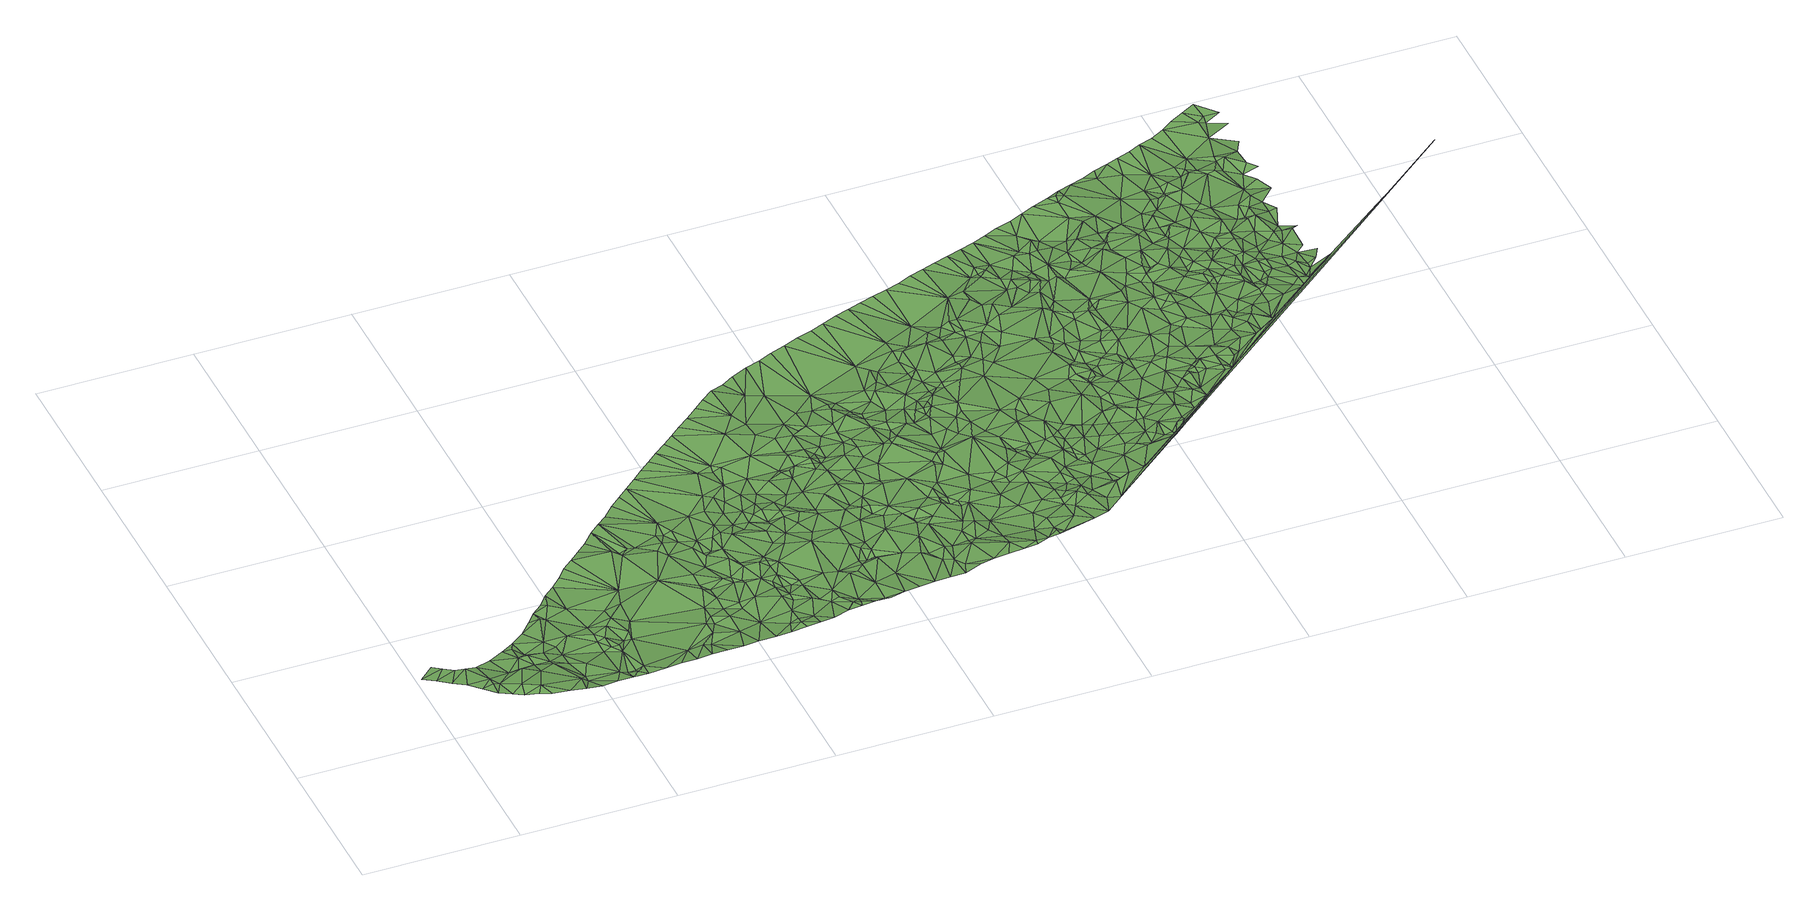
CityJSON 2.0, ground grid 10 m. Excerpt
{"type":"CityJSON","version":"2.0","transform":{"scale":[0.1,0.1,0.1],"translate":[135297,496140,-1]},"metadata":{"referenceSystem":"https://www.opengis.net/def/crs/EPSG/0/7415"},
"CityObjects":{
"plantcover1":{"type":"PlantCover","attributes":{"3df_class":"Forest","bgt_fysiekvoorkomen":"groenvoorziening","bgt_status":"bestaand","identificatienamespace":"NL.IMGeo","begroeidterreindeeloptalud":"false","plus_fysiekvoorkomen":"gras- en kruidachtigen","relatievehoogteligging":0,"aantal_punten":0},"geometry":[{"type":"MultiSurface","lod":"1","boundaries":[[[0,1,2]],[[2,1,3]],[[4,5,0]],[[1,0,5]],[[6,7,4]],[[5,4,7]],[[6,8,9]],[[7,6,9]],[[10,8,11]],[[9,8,10]],[[11,12,10]],[[9,13,7]],[[9,10,12]],[[12,11,14]],[[12,14,15]],[[14,16,15]],[[17,9,12]],[[17,13,9]],[[18,12,15]],[[19,13,17]],[[20,15,16]],[[17,12,18]],[[16,21,20]],[[20,21,22]],[[23,17,18]],[[24,15,20]],[[24,18,15]],[[19,17,25]],[[25,17,23]],[[26,20,22]],[[27,19,25]],[[28,23,18]],[[28,18,24]],[[28,25,23]],[[29,27,25]],[[30,24,20]],[[30,20,26]],[[31,27,29]],[[28,32,25]],[[29,25,33]],[[32,33,25]],[[34,28,24]],[[31,29,33]],[[28,35,32]],[[30,34,24]],[[34,35,28]],[[36,30,26]],[[32,37,33]],[[35,37,32]],[[31,33,38]],[[34,39,35]],[[38,33,37]],[[40,30,36]],[[41,34,30]],[[31,38,42]],[[43,37,35]],[[44,40,36]],[[34,41,39]],[[40,41,30]],[[35,39,43]],[[37,45,38]],[[43,45,37]],[[41,46,39]],[[47,40,44]],[[39,46,43]],[[38,48,42]],[[40,49,41]],[[48,50,42]],[[38,45,51]],[[43,51,45]],[[41,49,46]],[[40,47,49]],[[52,48,38]],[[53,50,48]],[[46,54,43]],[[51,52,38]],[[52,53,48]],[[43,55,51]],[[47,56,49]],[[46,49,54]],[[43,54,55]],[[57,53,52]],[[58,49,56]],[[53,57,59]],[[60,52,51]],[[56,61,58]],[[55,62,51]],[[49,58,63]],[[64,57,52]],[[56,65,61]],[[54,49,63]],[[66,58,61]],[[62,60,51]],[[57,67,59]],[[60,64,52]],[[54,68,55]],[[63,58,66]],[[69,66,61]],[[63,68,54]],[[65,69,61]],[[64,67,57]],[[62,55,70]],[[70,55,68]],[[69,63,66]],[[70,68,71]],[[71,68,63]],[[69,65,72]],[[62,73,60]],[[73,62,70]],[[64,74,67]],[[70,71,75]],[[71,63,75]],[[69,76,63]],[[75,73,70]],[[77,64,60]],[[78,60,73]],[[76,75,63]],[[78,77,60]],[[79,73,75]],[[75,76,79]],[[78,73,79]],[[80,69,72]],[[80,76,69]],[[64,81,74]],[[79,76,82]],[[78,79,82]],[[77,81,64]],[[80,72,83]],[[84,74,81]],[[85,77,78]],[[82,85,78]],[[84,81,86]],[[87,80,83]],[[77,85,81]],[[81,88,86]],[[82,76,89]],[[87,90,80]],[[89,76,80]],[[90,87,91]],[[92,85,82]],[[93,90,91]],[[90,94,80]],[[92,81,85]],[[81,95,88]],[[95,96,88]],[[93,91,97]],[[93,94,90]],[[89,80,94]],[[98,82,89]],[[95,99,96]],[[98,92,82]],[[100,93,97]],[[81,101,95]],[[92,101,81]],[[102,99,95]],[[94,93,103]],[[103,93,100]],[[89,94,104]],[[105,102,95]],[[101,105,95]],[[104,106,89]],[[103,104,94]],[[106,98,89]],[[102,105,107]],[[101,107,105]],[[102,107,108]],[[100,109,103]],[[104,110,106]],[[101,111,107]],[[104,103,110]],[[101,92,112]],[[113,92,98]],[[106,114,98]],[[107,111,108]],[[110,114,106]],[[101,112,111]],[[92,113,115]],[[98,114,116]],[[92,115,117]],[[116,113,98]],[[103,109,118]],[[110,103,118]],[[92,119,112]],[[119,92,117]],[[108,111,120]],[[110,121,114]],[[118,109,122]],[[115,113,123]],[[113,116,123]],[[124,111,112]],[[116,114,125]],[[110,118,121]],[[126,108,127]],[[114,121,125]],[[111,124,120]],[[112,119,124]],[[115,128,117]],[[123,128,115]],[[108,120,127]],[[123,116,129]],[[130,119,117]],[[116,125,129]],[[118,122,131]],[[132,126,127]],[[133,121,118]],[[125,121,133]],[[124,119,134]],[[117,128,130]],[[135,131,122]],[[124,136,120]],[[123,129,128]],[[137,119,130]],[[124,134,136]],[[134,119,137]],[[132,127,138]],[[125,133,139]],[[120,136,127]],[[125,139,129]],[[130,128,140]],[[118,131,141]],[[135,142,131]],[[128,129,140]],[[143,133,118]],[[134,144,136]],[[145,142,135]],[[136,144,127]],[[130,146,137]],[[140,129,147]],[[130,140,148]],[[129,139,147]],[[143,118,141]],[[131,142,149]],[[150,138,127]],[[134,137,151]],[[130,148,146]],[[134,151,144]],[[152,137,146]],[[141,131,149]],[[151,137,152]],[[133,153,139]],[[140,147,154]],[[146,155,152]],[[145,156,142]],[[153,147,139]],[[149,142,157]],[[152,155,151]],[[144,158,127]],[[148,140,154]],[[143,159,133]],[[159,153,133]],[[157,141,149]],[[160,155,146]],[[146,148,160]],[[127,158,150]],[[154,147,153]],[[142,156,157]],[[144,151,158]],[[143,141,161]],[[151,155,162]],[[163,148,154]],[[148,163,160]],[[155,160,162]],[[143,164,159]],[[159,165,153]],[[161,164,143]],[[166,141,157]],[[161,141,166]],[[167,154,153]],[[163,154,167]],[[157,156,168]],[[159,169,165]],[[170,151,162]],[[164,169,159]],[[165,171,153]],[[151,170,158]],[[162,160,172]],[[173,160,163]],[[161,166,164]],[[169,171,165]],[[174,167,153]],[[171,174,153]],[[169,164,175]],[[172,160,176]],[[177,178,150]],[[163,167,173]],[[170,162,172]],[[169,175,171]],[[150,158,177]],[[160,173,176]],[[179,164,166]],[[180,157,168]],[[164,179,175]],[[166,157,180]],[[167,174,181]],[[182,158,170]],[[175,183,171]],[[167,181,173]],[[171,184,174]],[[166,185,179]],[[186,170,172]],[[175,179,183]],[[172,176,186]],[[184,171,183]],[[181,174,184]],[[166,180,185]],[[168,187,180]],[[184,173,181]],[[182,177,158]],[[188,189,178]],[[170,190,182]],[[173,191,176]],[[192,179,185]],[[186,176,193]],[[170,186,190]],[[185,180,192]],[[183,179,194]],[[180,187,195]],[[184,196,173]],[[184,183,194]],[[188,178,177]],[[193,176,197]],[[180,195,198]],[[180,198,192]],[[188,199,189]],[[200,182,190]],[[197,176,191]],[[195,187,201]],[[177,182,200]],[[194,179,192]],[[191,173,196]],[[202,186,193]],[[203,190,186]],[[204,198,195]],[[192,198,204]],[[205,195,201]],[[186,202,203]],[[197,202,193]],[[206,200,190]],[[205,204,195]],[[207,199,188]],[[190,203,206]],[[184,194,208]],[[196,184,208]],[[209,205,201]],[[177,200,210]],[[211,197,191]],[[192,212,194]],[[211,191,196]],[[213,202,197]],[[209,204,205]],[[202,214,203]],[[204,215,192]],[[210,200,206]],[[188,177,210]],[[202,216,214]],[[216,202,213]],[[213,197,211]],[[206,203,217]],[[192,215,212]],[[209,218,204]],[[219,207,188]],[[220,203,214]],[[211,196,208]],[[212,208,194]],[[221,207,219]],[[222,214,216]],[[206,217,210]],[[203,220,217]],[[214,222,220]],[[223,216,213]],[[211,223,213]],[[188,210,224]],[[225,215,204]],[[204,218,225]],[[209,226,218]],[[222,216,227]],[[224,219,188]],[[215,228,212]],[[219,229,221]],[[230,211,208]],[[223,227,216]],[[231,223,211]],[[220,222,232]],[[217,220,233]],[[234,224,210]],[[210,217,235]],[[230,231,211]],[[215,225,228]],[[222,227,232]],[[228,236,212]],[[234,219,224]],[[212,237,208]],[[218,226,238]],[[233,220,232]],[[235,234,210]],[[225,218,238]],[[217,233,235]],[[212,236,239]],[[228,225,236]],[[240,227,223]],[[231,240,223]],[[212,239,237]],[[241,232,227]],[[242,230,208]],[[227,240,241]],[[243,231,230]],[[233,232,244]],[[236,225,245]],[[246,229,219]],[[225,238,247]],[[237,242,208]],[[248,219,234]],[[235,233,249]],[[232,241,244]],[[239,236,250]],[[231,243,240]],[[229,246,251]],[[244,249,233]],[[247,245,225]],[[234,235,248]],[[250,236,245]],[[241,240,252]],[[253,237,239]],[[239,250,253]],[[242,243,230]],[[238,254,247]],[[243,252,240]],[[255,250,245]],[[241,256,244]],[[257,253,250]],[[219,248,246]],[[257,250,255]],[[249,258,235]],[[259,237,253]],[[259,242,237]],[[260,251,246]],[[241,252,256]],[[257,259,253]],[[258,248,235]],[[261,249,244]],[[254,262,247]],[[247,263,245]],[[255,245,263]],[[242,264,243]],[[264,252,243]],[[255,263,257]],[[249,265,258]],[[256,261,244]],[[249,261,265]],[[259,266,242]],[[256,252,267]],[[268,259,257]],[[266,264,242]],[[267,252,264]],[[262,269,247]],[[270,260,246]],[[260,270,271]],[[258,265,272]],[[265,261,272]],[[269,263,247]],[[248,273,246]],[[268,257,263]],[[274,248,258]],[[266,259,268]],[[272,275,258]],[[261,275,272]],[[256,276,261]],[[267,277,256]],[[264,278,267]],[[270,279,271]],[[280,264,266]],[[275,274,258]],[[274,281,248]],[[273,282,246]],[[283,273,248]],[[282,270,246]],[[264,280,278]],[[284,285,262]],[[276,275,261]],[[283,248,281]],[[285,269,262]],[[267,278,277]],[[277,286,256]],[[276,256,286]],[[287,268,263]],[[266,288,280]],[[263,269,287]],[[289,266,268]],[[279,270,290]],[[291,274,275]],[[266,289,288]],[[292,278,280]],[[276,293,275]],[[278,292,277]],[[285,294,269]],[[293,291,275]],[[280,288,295]],[[294,287,269]],[[274,296,281]],[[285,284,297]],[[297,284,298]],[[280,295,292]],[[291,296,274]],[[299,282,273]],[[293,276,300]],[[277,301,286]],[[302,270,282]],[[268,303,289]],[[304,283,281]],[[276,286,300]],[[273,283,299]],[[300,291,293]],[[295,288,305]],[[306,294,285]],[[302,290,270]],[[268,287,307]],[[289,305,288]],[[281,296,304]],[[287,294,306]],[[277,292,308]],[[305,292,295]],[[301,277,308]],[[297,306,285]],[[291,300,309]],[[310,297,298]],[[311,296,291]],[[268,307,303]],[[291,309,311]],[[303,305,289]],[[312,310,298]],[[286,301,313]],[[290,302,314]],[[304,299,283]],[[315,309,300]],[[297,316,306]],[[315,311,309]],[[311,317,296]],[[286,318,300]],[[319,287,306]],[[304,296,317]],[[301,308,313]],[[292,305,320]],[[307,287,319]],[[299,321,282]],[[321,302,282]],[[297,310,322]],[[308,292,320]],[[317,311,315]],[[300,318,315]],[[303,307,323]],[[286,313,318]],[[316,319,306]],[[299,304,324]],[[297,322,316]],[[325,305,303]],[[312,326,310]],[[327,314,302]],[[323,325,303]],[[328,324,304]],[[317,329,304]],[[313,308,330]],[[307,331,323]],[[324,328,299]],[[307,319,331]],[[322,310,326]],[[308,320,330]],[[328,304,329]],[[332,317,315]],[[333,319,316]],[[323,331,325]],[[322,334,316]],[[299,328,335]],[[299,335,321]],[[318,332,315]],[[320,305,336]],[[325,337,305]],[[334,333,316]],[[338,318,313]],[[302,339,327]],[[329,317,332]],[[330,340,313]],[[339,302,321]],[[331,319,341]],[[322,342,334]],[[338,313,340]],[[320,336,330]],[[305,337,336]],[[333,341,319]],[[328,329,343]],[[342,333,334]],[[331,344,325]],[[338,345,318]],[[328,346,335]],[[318,345,332]],[[322,326,347]],[[348,329,332]],[[340,330,336]],[[343,329,348]],[[344,337,325]],[[322,347,342]],[[346,328,343]],[[321,335,349]],[[341,344,331]],[[342,350,333]],[[351,347,326]],[[321,352,339]],[[353,332,345]],[[348,332,353]],[[341,333,350]],[[354,338,340]],[[335,346,349]],[[345,338,354]],[[344,355,337]],[[356,350,342]],[[336,337,357]],[[352,321,349]],[[342,347,358]],[[357,337,355]],[[342,358,356]],[[354,353,345]],[[343,348,359]],[[346,343,360]],[[344,361,355]],[[351,362,347]],[[341,363,344]],[[364,348,353]],[[357,355,365]],[[365,355,361]],[[361,344,363]],[[336,357,366]],[[341,350,367]],[[368,340,336]],[[360,343,359]],[[346,360,369]],[[346,369,349]],[[354,340,370]],[[356,371,350]],[[363,341,367]],[[372,365,361]],[[366,357,365]],[[348,364,359]],[[363,372,361]],[[356,358,371]],[[354,364,353]],[[347,373,358]],[[362,373,347]],[[350,371,367]],[[336,366,374]],[[370,340,368]],[[369,360,375]],[[376,352,349]],[[372,363,367]],[[349,369,375]],[[360,359,377]],[[365,372,378]],[[360,377,375]],[[366,365,378]],[[379,354,370]],[[373,362,380]],[[364,354,379]],[[381,377,359]],[[368,336,374]],[[359,382,381]],[[364,382,359]],[[367,378,372]],[[358,383,371]],[[373,383,358]],[[384,377,381]],[[379,370,385]],[[371,386,367]],[[381,382,384]],[[387,376,349]],[[364,379,388]],[[389,374,366]],[[380,390,373]],[[364,391,382]],[[375,392,349]],[[379,385,388]],[[378,393,366]],[[394,375,377]],[[370,395,385]],[[391,364,388]],[[395,370,368]],[[389,366,393]],[[374,389,368]],[[373,390,383]],[[378,367,396]],[[384,394,377]],[[371,397,386]],[[396,367,386]],[[398,384,382]],[[383,399,371]],[[395,368,389]],[[382,391,398]],[[400,388,385]],[[399,397,371]],[[375,394,392]],[[400,391,388]],[[401,385,395]],[[349,402,387]],[[390,403,383]],[[404,395,389]],[[384,398,394]],[[404,389,393]],[[393,378,405]],[[406,407,390]],[[405,378,396]],[[396,386,397]],[[390,407,403]],[[402,349,392]],[[408,400,385]],[[408,385,401]],[[401,395,404]],[[403,409,383]],[[409,399,383]],[[410,391,400]],[[410,398,391]],[[406,411,407]],[[407,411,403]],[[398,412,394]],[[394,412,392]],[[400,408,413]],[[414,393,405]],[[402,415,387]],[[413,410,400]],[[416,405,396]],[[399,417,397]],[[418,404,393]],[[397,419,396]],[[392,412,420]],[[418,401,404]],[[421,408,401]],[[403,422,409]],[[403,411,422]],[[398,423,412]],[[413,408,424]],[[413,425,410]],[[410,423,398]],[[409,426,399]],[[406,427,411]],[[418,393,414]],[[414,405,428]],[[416,428,405]],[[429,392,420]],[[402,392,429]],[[396,419,416]],[[430,415,402]],[[425,413,431]],[[421,401,432]],[[412,433,420]],[[421,424,408]],[[417,419,397]],[[431,413,424]],[[399,426,417]],[[412,423,433]],[[401,418,432]],[[410,425,434]],[[409,422,426]],[[435,414,428]],[[411,427,422]],[[431,436,425]],[[434,423,410]],[[437,428,416]],[[420,438,429]],[[420,433,438]],[[436,434,425]],[[438,402,429]],[[418,414,435]],[[424,439,431]],[[430,402,440]],[[431,439,436]],[[419,437,416]],[[421,441,424]],[[437,435,428]],[[426,442,417]],[[417,443,419]],[[421,432,441]],[[444,434,436]],[[442,443,417]],[[445,426,422]],[[439,444,436]],[[446,433,423]],[[424,441,439]],[[427,445,422]],[[432,418,447]],[[423,434,448]],[[438,433,449]],[[450,418,435]],[[419,451,437]],[[444,452,434]],[[438,453,402]],[[443,451,419]],[[441,432,447]],[[439,452,444]],[[426,454,442]],[[443,442,455]],[[454,426,445]],[[449,433,446]],[[456,435,437]],[[447,418,457]],[[452,448,434]],[[402,458,440]],[[446,423,459]],[[448,459,423]],[[445,427,460]],[[450,461,418]],[[454,455,442]],[[462,439,441]],[[418,461,457]],[[463,450,435]],[[462,452,439]],[[449,464,438]],[[465,441,447]],[[456,463,435]],[[466,451,443]],[[467,437,451]],[[455,466,443]],[[445,468,454]],[[445,460,468]],[[453,458,402]],[[462,441,465]],[[438,464,453]],[[452,469,448]],[[450,470,461]],[[470,450,463]],[[454,471,455]],[[449,446,472]],[[459,448,469]],[[472,446,459]],[[456,437,473]],[[474,440,458]],[[471,466,455]],[[466,467,451]],[[449,472,464]],[[475,452,462]],[[437,467,473]],[[468,471,454]],[[452,475,469]],[[470,463,476]],[[463,456,476]],[[457,477,447]],[[478,459,469]],[[477,465,447]],[[461,470,479]],[[460,480,468]],[[481,457,461]],[[476,456,482]],[[471,468,483]],[[464,472,484]],[[459,485,472]],[[471,486,466]],[[466,486,467]],[[470,476,479]],[[464,484,453]],[[465,477,462]],[[469,475,478]],[[473,482,456]],[[468,480,483]],[[459,478,485]],[[487,474,458]],[[479,476,482]],[[462,488,475]],[[467,486,489]],[[480,460,490]],[[481,461,479]],[[467,489,473]],[[453,491,458]],[[471,492,486]],[[453,484,491]],[[471,483,492]],[[481,477,457]],[[478,475,488]],[[484,472,493]],[[486,492,489]],[[493,472,485]],[[494,482,473]],[[495,479,482]],[[480,496,483]],[[494,473,489]],[[485,478,497]],[[493,491,484]],[[490,496,480]],[[481,479,495]],[[477,498,462]],[[462,498,488]],[[483,499,492]],[[488,497,478]],[[495,482,494]],[[487,458,500]],[[489,492,501]],[[458,491,500]],[[496,499,483]],[[489,502,494]],[[503,477,481]],[[502,489,501]],[[485,497,504]],[[487,500,505]],[[493,485,506]],[[485,504,507]],[[495,508,481]],[[509,495,494]],[[485,507,506]],[[492,499,510]],[[511,494,502]],[[510,501,492]],[[493,512,491]],[[513,503,481]],[[490,514,496]],[[494,511,515]],[[488,498,497]],[[477,503,516]],[[508,513,481]],[[494,517,509]],[[518,511,502]],[[519,499,496]],[[509,508,495]],[[494,515,517]],[[501,518,502]],[[491,512,500]],[[515,511,518]],[[516,498,477]],[[519,510,499]],[[520,505,500]],[[496,514,519]],[[493,506,521]],[[513,516,503]],[[517,522,509]],[[522,508,509]],[[504,497,523]],[[493,524,512]],[[519,514,510]],[[523,507,504]],[[518,525,515]],[[493,521,524]],[[515,525,517]],[[501,526,518]],[[490,527,514]],[[507,523,506]],[[497,498,528]],[[510,529,501]],[[522,530,508]],[[531,513,508]],[[497,528,523]],[[532,522,517]],[[520,500,533]],[[531,516,513]],[[518,526,525]],[[512,534,500]],[[514,529,510]],[[517,525,532]],[[512,524,534]],[[526,501,529]],[[521,506,535]],[[532,530,522]],[[530,531,508]],[[524,521,536]],[[523,535,506]],[[516,537,498]],[[498,538,528]],[[524,536,534]],[[527,529,514]],[[539,525,526]],[[540,532,525]],[[521,535,536]],[[532,540,530]],[[537,538,498]],[[523,528,541]],[[542,516,531]],[[525,543,540]],[[539,543,525]],[[536,544,534]],[[523,541,535]],[[529,545,526]],[[533,500,546]],[[542,537,516]],[[500,534,546]],[[536,547,544]],[[526,548,539]],[[536,535,547]],[[528,538,549]],[[550,531,530]],[[545,548,526]],[[551,529,527]],[[540,550,530]],[[528,549,541]],[[544,547,552]],[[553,545,529]],[[534,544,546]],[[547,535,554]],[[541,554,535]],[[555,533,546]],[[539,556,543]],[[543,557,540]],[[551,553,529]],[[550,542,531]],[[548,556,539]],[[544,552,546]],[[552,547,558]],[[541,549,554]],[[554,558,547]],[[559,538,537]],[[543,556,557]],[[557,550,540]],[[560,537,542]],[[561,555,546]],[[545,562,548]],[[553,562,545]],[[538,563,549]],[[564,553,551]],[[554,549,565]],[[551,527,566]],[[550,560,542]],[[565,558,554]],[[548,567,556]],[[568,546,552]],[[564,562,553]],[[558,569,552]],[[556,570,557]],[[571,561,546]],[[548,562,567]],[[559,563,538]],[[560,572,537]],[[573,550,557]],[[568,552,569]],[[549,563,565]],[[567,570,556]],[[564,551,566]],[[558,565,574]],[[537,572,559]],[[527,490,575]],[[564,576,562]],[[557,577,573]],[[570,577,557]],[[550,578,560]],[[568,579,546]],[[578,550,573]],[[564,580,576]],[[569,558,581]],[[574,581,558]],[[562,582,567]],[[583,560,578]],[[584,562,576]],[[568,569,579]],[[560,583,572]],[[577,585,573]],[[580,564,566]],[[546,586,571]],[[585,578,573]],[[567,587,570]],[[562,584,582]],[[587,577,570]],[[546,579,586]],[[588,583,578]],[[576,580,584]],[[582,587,567]],[[583,589,572]],[[583,588,589]],[[590,588,578]],[[591,563,559]],[[572,592,559]],[[593,584,580]],[[566,593,580]],[[594,585,577]],[[565,595,574]],[[571,586,596]],[[574,597,581]],[[565,563,595]],[[585,598,578]],[[587,594,577]],[[590,589,588]],[[579,569,599]],[[600,590,578]],[[591,601,563]],[[592,572,602]],[[559,592,603]],[[572,589,602]],[[582,604,587]],[[603,591,559]],[[593,605,584]],[[593,566,605]],[[599,569,581]],[[600,578,598]],[[589,590,600]],[[579,606,586]],[[594,598,585]],[[584,607,582]],[[591,603,601]],[[586,608,596]],[[587,604,594]],[[597,574,595]],[[595,563,601]],[[592,602,609]],[[610,605,566]],[[592,609,603]],[[602,589,611]],[[597,599,581]],[[611,589,600]],[[584,605,612]],[[579,599,606]],[[582,607,604]],[[527,575,566]],[[613,601,603]],[[584,612,607]],[[614,608,586]],[[615,586,606]],[[609,602,616]],[[616,602,611]],[[605,610,612]],[[603,609,617]],[[614,586,615]],[[618,600,598]],[[604,619,594]],[[618,611,600]],[[598,594,620]],[[613,603,617]],[[621,615,606]],[[597,622,599]],[[601,613,623]],[[624,608,614]],[[623,595,601]],[[615,621,614]],[[599,625,606]],[[607,619,604]],[[609,616,626]],[[627,610,566]],[[625,621,606]],[[616,611,618]],[[597,628,622]],[[595,629,597]],[[612,610,630]],[[631,594,619]],[[617,609,632]],[[620,594,631]],[[630,607,612]],[[614,621,633]],[[628,597,629]],[[609,626,632]],[[624,614,633]],[[618,598,634]],[[634,598,620]],[[599,635,625]],[[622,635,599]],[[625,633,621]],[[595,623,636]],[[613,617,637]],[[638,619,607]],[[616,639,626]],[[639,616,618]],[[623,613,637]],[[636,629,595]],[[640,607,630]],[[607,640,638]],[[631,619,638]],[[636,623,641]],[[642,624,633]],[[635,643,625]],[[610,627,630]],[[643,633,625]],[[635,622,644]],[[628,644,622]],[[617,632,645]],[[637,617,645]],[[629,636,641]],[[646,623,637]],[[618,647,639]],[[634,647,618]],[[641,623,646]],[[648,631,638]],[[632,626,649]],[[649,626,639]],[[620,631,650]],[[628,629,651]],[[652,634,620]],[[653,643,635]],[[640,654,638]],[[635,644,653]],[[640,630,627]],[[649,639,647]],[[628,651,644]],[[634,652,647]],[[655,642,633]],[[648,638,654]],[[650,631,648]],[[655,633,643]],[[629,641,656]],[[632,657,645]],[[657,632,649]],[[646,637,658]],[[654,640,627]],[[652,620,650]],[[644,651,653]],[[637,645,658]],[[651,629,656]],[[575,627,566]],[[643,653,659]],[[641,646,660]],[[654,661,648]],[[653,651,659]],[[662,645,657]],[[652,663,647]],[[659,655,643]],[[661,650,648]],[[627,664,654]],[[658,645,662]],[[661,654,664]],[[656,641,665]],[[642,655,666]],[[659,651,656]],[[666,667,642]],[[660,646,658]],[[647,668,649]],[[657,649,669]],[[641,660,665]],[[670,652,650]],[[671,658,662]],[[662,657,669]],[[661,664,672]],[[650,661,673]],[[652,670,663]],[[668,647,663]],[[674,655,659]],[[673,661,672]],[[659,656,675]],[[658,671,676]],[[664,677,672]],[[660,658,676]],[[674,666,655]],[[675,656,665]],[[669,649,668]],[[650,673,678]],[[650,678,670]],[[675,674,659]],[[672,677,673]],[[664,627,679]],[[680,667,666]],[[676,671,681]],[[682,665,660]],[[677,664,683]],[[670,684,663]],[[665,682,675]],[[660,676,681]],[[685,673,677]],[[686,667,680]],[[662,687,671]],[[678,673,685]],[[687,662,669]],[[688,666,674]],[[668,663,684]],[[689,674,675]],[[683,685,677]],[[682,690,675]],[[664,679,683]],[[670,678,691]],[[688,680,666]],[[685,692,678]],[[689,688,674]],[[671,687,681]],[[685,683,692]],[[670,693,684]],[[682,660,694]],[[660,681,695]],[[686,680,696]],[[627,575,679]],[[697,689,675]],[[669,668,698]],[[691,678,692]],[[693,670,691]],[[675,690,699]],[[684,700,668]],[[701,688,689]],[[680,688,701]],[[682,694,690]],[[683,702,692]],[[687,669,698]],[[703,697,675]],[[697,701,689]],[[703,675,699]],[[684,693,700]],[[683,679,702]],[[704,691,692]],[[681,687,695]],[[694,660,695]],[[700,705,668]],[[696,680,706]],[[701,706,680]],[[702,704,692]],[[699,690,707]],[[690,708,707]],[[705,698,668]],[[690,694,708]],[[709,693,691]],[[702,679,575]],[[691,704,709]],[[707,703,699]],[[693,710,700]],[[704,702,711]],[[702,575,711]],[[701,697,712]],[[703,712,697]],[[695,687,713]],[[700,710,705]],[[698,714,687]],[[693,709,715]],[[694,695,713]],[[711,716,704]],[[575,716,711]],[[705,717,698]],[[703,707,718]],[[709,704,719]],[[713,687,714]],[[707,708,720]],[[708,694,720]],[[717,714,698]],[[712,703,721]],[[716,719,704]],[[722,710,693]],[[694,713,723]],[[719,715,709]],[[724,706,701]],[[575,725,716]],[[710,726,705]],[[722,693,715]],[[721,703,718]],[[726,717,705]],[[701,712,724]],[[718,707,720]],[[717,727,714]],[[716,725,719]],[[713,714,728]],[[713,728,723]],[[722,726,710]],[[726,729,717]],[[729,727,717]],[[694,723,730]],[[706,724,731]],[[720,694,730]],[[719,732,715]],[[727,733,714]],[[712,721,734]],[[575,735,725]],[[736,728,714]],[[725,732,719]],[[721,718,737]],[[714,733,736]],[[727,729,733]],[[738,718,720]],[[723,728,739]],[[722,715,740]],[[724,712,734]],[[715,732,740]],[[726,741,729]],[[722,741,726]],[[739,728,736]],[[738,737,718]],[[742,723,739]],[[743,738,720]],[[743,720,730]],[[730,723,742]],[[737,744,721]],[[734,721,744]],[[724,745,731]],[[746,733,729]],[[745,747,731]],[[736,733,748]],[[735,732,725]],[[729,741,746]],[[733,746,748]],[[722,740,749]],[[742,739,750]],[[749,741,722]],[[738,751,737]],[[743,730,752]],[[739,736,753]],[[740,732,735]],[[730,742,752]],[[575,754,735]],[[755,747,745]],[[751,744,737]],[[756,736,748]],[[739,757,750]],[[734,758,724]],[[750,752,742]],[[743,759,738]],[[760,747,755]],[[758,745,724]],[[744,758,734]],[[749,740,761]],[[745,762,755]],[[757,739,753]],[[740,735,763]],[[741,749,764]],[[744,751,765]],[[756,753,736]],[[752,750,757]],[[751,738,759]],[[761,740,763]],[[741,766,746]],[[743,752,759]],[[755,762,760]],[[758,762,745]],[[746,767,748]],[[744,765,758]],[[749,761,764]],[[575,490,768]],[[741,764,766]],[[735,769,763]],[[756,748,767]],[[765,751,770]],[[761,771,764]],[[763,772,761]],[[762,773,760]],[[757,774,752]],[[746,766,767]],[[751,759,770]],[[770,758,765]],[[763,769,772]],[[753,774,757]],[[761,772,771]],[[754,769,735]],[[759,752,775]],[[776,753,756]],[[775,752,774]],[[764,771,777]],[[764,777,766]],[[753,776,778]],[[769,754,772]],[[758,779,762]],[[756,767,780]],[[780,776,756]],[[774,753,781]],[[772,782,771]],[[759,783,770]],[[781,753,778]],[[766,784,767]],[[759,775,783]],[[762,779,773]],[[758,770,779]],[[771,782,777]],[[780,767,785]],[[754,786,772]],[[772,786,782]],[[778,776,787]],[[767,784,785]],[[775,774,788]],[[789,776,780]],[[781,778,787]],[[790,783,775]],[[770,783,791]],[[789,787,776]],[[780,785,789]],[[792,774,781]],[[777,793,766]],[[766,793,784]],[[790,775,788]],[[785,784,794]],[[788,774,792]],[[792,781,787]],[[779,770,791]],[[785,794,789]],[[795,773,796]],[[786,797,782]],[[782,798,777]],[[790,799,783]],[[779,796,773]],[[787,789,800]],[[801,754,575]],[[794,784,793]],[[783,802,791]],[[802,783,799]],[[754,803,786]],[[792,787,804]],[[789,794,805]],[[788,806,790]],[[798,782,797]],[[804,787,800]],[[777,807,793]],[[789,805,800]],[[777,798,807]],[[799,790,806]],[[795,796,808]],[[788,792,809]],[[797,786,803]],[[794,810,805]],[[793,810,794]],[[788,809,806]],[[791,802,811]],[[779,791,812]],[[813,802,799]],[[814,792,804]],[[813,799,806]],[[815,800,805]],[[816,804,800]],[[805,810,815]],[[798,797,803]],[[817,810,793]],[[807,817,793]],[[779,818,796]],[[811,812,791]],[[798,819,807]],[[813,811,802]],[[808,796,820]],[[814,821,792]],[[821,809,792]],[[814,804,816]],[[809,813,806]],[[822,816,800]],[[817,807,819]],[[800,815,823]],[[819,798,803]],[[815,810,824]],[[810,817,824]],[[812,825,779]],[[803,754,826]],[[818,779,825]],[[800,823,822]],[[827,817,819]],[[818,820,796]],[[822,814,816]],[[824,817,827]],[[823,815,824]],[[811,828,812]],[[809,829,813]],[[814,822,830]],[[813,831,811]],[[814,830,821]],[[819,832,827]],[[812,828,825]],[[833,819,803]],[[821,829,809]],[[834,824,827]],[[811,835,828]],[[836,823,824]],[[822,823,836]],[[832,834,827]],[[829,831,813]],[[833,832,819]],[[820,818,837]],[[831,835,811]],[[828,838,825]],[[830,839,821]],[[834,840,824]],[[822,841,830]],[[842,836,824]],[[825,843,818]],[[836,841,822]],[[840,842,824]],[[828,835,838]],[[833,803,826]],[[838,844,825]],[[834,832,845]],[[821,846,829]],[[839,830,847]],[[834,845,840]],[[841,847,830]],[[825,844,843]],[[848,831,829]],[[818,843,837]],[[821,839,846]],[[833,849,832]],[[849,845,832]],[[850,842,840]],[[840,845,850]],[[826,754,801]],[[836,842,851]],[[846,848,829]],[[836,852,841]],[[835,853,838]],[[831,853,835]],[[838,854,844]],[[847,846,839]],[[833,826,849]],[[855,831,848]],[[852,847,841]],[[850,851,842]],[[856,852,836]],[[844,854,843]],[[856,836,851]],[[854,838,853]],[[843,857,837]],[[845,858,850]],[[853,831,855]],[[845,849,858]],[[859,849,826]],[[846,860,848]],[[848,860,855]],[[861,851,850]],[[862,847,852]],[[863,846,847]],[[859,864,849]],[[854,865,843]],[[850,858,861]],[[849,864,858]],[[865,854,853]],[[856,862,852]],[[843,866,857]],[[867,856,851]],[[846,863,860]],[[868,858,864]],[[859,869,864]],[[861,858,868]],[[870,863,847]],[[862,870,847]],[[851,861,871]],[[872,843,865]],[[843,872,866]],[[864,869,868]],[[867,862,856]],[[873,801,575]],[[853,855,874]],[[865,853,875]],[[801,859,826]],[[867,851,871]],[[860,874,855]],[[876,868,869]],[[877,861,868]],[[863,878,860]],[[877,868,876]],[[871,861,877]],[[870,879,863]],[[875,853,874]],[[872,865,880]],[[881,876,869]],[[801,869,859]],[[875,880,865]],[[882,862,867]],[[883,870,862]],[[879,878,863]],[[881,877,876]],[[871,882,867]],[[870,883,879]],[[882,883,862]],[[884,866,872]],[[880,875,885]],[[872,880,884]],[[871,877,886]],[[879,887,878]],[[860,878,888]],[[883,887,879]],[[866,884,889]],[[871,890,882]],[[875,874,885]],[[891,877,881]],[[860,888,874]],[[884,880,885]],[[892,883,882]],[[893,871,886]],[[893,890,871]],[[890,892,882]],[[887,894,878]],[[895,887,883]],[[874,896,885]],[[895,883,892]],[[889,884,897]],[[894,888,878]],[[884,885,898]],[[899,892,890]],[[900,894,887]],[[874,888,896]],[[895,900,887]],[[898,885,896]],[[893,899,890]],[[901,895,892]],[[896,888,902]],[[895,901,900]],[[896,902,898]],[[884,898,903]],[[904,897,884]],[[888,894,905]],[[902,888,906]],[[900,905,894]],[[903,904,884]],[[898,902,907]],[[903,898,907]],[[907,902,906]],[[888,908,906]],[[905,908,888]],[[897,909,910]],[[907,906,911]],[[912,903,907]],[[909,897,904]],[[904,903,912]],[[911,906,913]],[[907,911,912]],[[909,914,910]],[[909,904,915]],[[904,912,916]],[[909,917,914]],[[915,917,909]],[[915,904,918]],[[914,917,919]],[[915,920,917]],[[917,920,919]]]}]}
},
"vertices":[
[10,52,5],[17,60,6],[3,58,4],[12,65,5],[17,45,6],[23,56,6],[24,39,7],[29,54,7],[31,32,7],[38,38,8],[38,33,8],[38,25,7],[42,33,7],[36,54,6],[45,20,8],[52,23,11],[51,16,8],[52,43,5],[58,38,10],[46,58,5],[62,18,11],[59,13,9],[66,10,9],[58,43,5],[68,33,9],[62,53,6],[77,9,9],[56,63,5],[68,43,6],[62,63,5],[88,18,8],[65,69,4],[68,53,6],[68,58,3],[78,38,8],[78,43,6],[87,8,8],[78,53,5],[82,63,5],[88,38,5],[92,18,5],[92,23,5],[74,76,4],[88,48,4],[97,8,7],[88,58,3],[97,33,6],[107,9,7],[88,83,6],[112,18,6],[81,83,5],[97,63,5],[92,83,4],[87,90,5],[112,43,3],[112,53,3],[117,9,7],[97,93,6],[117,18,4],[94,96,5],[112,68,3],[122,13,7],[112,58,5],[122,38,4],[107,88,4],[127,10,6],[122,18,4],[100,103,5],[117,43,5],[127,18,6],[117,53,5],[122,43,5],[138,10,7],[122,63,5],[107,109,5],[127,48,3],[132,48,3],[127,78,4],[127,68,6],[132,53,5],[157,23,5],[142,93,4],[137,63,4],[148,11,7],[114,116,5],[137,78,6],[120,123,5],[158,11,7],[127,129,5],[177,43,5],[167,23,6],[168,12,7],[167,93,4],[172,23,5],[177,33,5],[152,128,5],[134,136,4],[178,12,7],[182,58,4],[141,142,4],[188,12,7],[157,123,4],[148,149,5],[192,28,5],[182,43,3],[157,128,2],[182,48,5],[162,128,4],[155,155,5],[198,13,7],[192,43,6],[167,128,3],[177,118,5],[187,73,6],[192,53,4],[187,78,5],[192,63,5],[187,88,6],[207,33,4],[182,113,4],[182,133,4],[202,48,5],[209,13,7],[192,73,4],[182,123,6],[202,53,6],[162,161,4],[187,143,5],[202,78,6],[207,73,5],[197,93,5],[222,23,6],[169,168,5],[212,53,7],[192,123,4],[219,14,7],[187,133,3],[197,113,5],[176,174,5],[212,68,7],[207,78,5],[227,33,7],[227,18,9],[227,48,7],[192,133,5],[229,14,8],[202,103,5],[212,73,5],[212,93,7],[227,23,8],[183,180,5],[202,118,5],[202,108,3],[222,68,7],[217,83,7],[207,108,3],[238,15,8],[237,23,7],[207,143,4],[227,58,6],[212,103,7],[232,43,6],[212,118,5],[217,88,6],[232,48,7],[227,63,7],[242,38,8],[227,83,7],[247,16,8],[232,58,5],[217,128,5],[232,68,7],[217,118,7],[232,88,6],[232,78,6],[237,58,5],[222,113,8],[222,158,4],[191,187,5],[242,53,7],[252,33,6],[232,83,7],[217,143,5],[242,58,7],[237,78,8],[247,38,6],[227,123,6],[257,18,9],[227,178,5],[198,193,5],[227,138,4],[242,98,6],[257,43,6],[232,118,5],[257,58,8],[262,23,10],[247,93,8],[242,108,8],[257,33,8],[205,199,5],[227,153,5],[266,19,9],[237,123,5],[237,133,6],[267,28,7],[267,23,9],[232,148,4],[212,205,5],[262,88,9],[275,20,9],[237,162,5],[252,103,7],[267,58,6],[247,113,8],[242,128,6],[272,53,7],[247,118,6],[242,148,6],[282,23,7],[237,182,5],[247,138,5],[220,211,5],[247,128,8],[257,118,7],[237,178,3],[282,38,8],[285,21,8],[257,123,8],[277,53,7],[227,217,5],[267,98,7],[262,108,8],[257,133,7],[252,148,4],[242,178,5],[252,162,5],[282,58,7],[282,78,8],[294,22,9],[282,63,6],[267,118,8],[262,128,6],[282,93,9],[277,113,7],[267,138,6],[292,58,9],[257,208,4],[297,43,7],[262,182,5],[262,153,7],[287,63,5],[234,223,5],[277,118,6],[287,73,7],[304,23,9],[292,63,6],[277,138,5],[292,68,8],[272,162,5],[292,78,6],[242,229,5],[277,153,5],[314,24,9],[307,58,8],[292,108,9],[272,158,7],[297,98,7],[287,128,8],[307,83,8],[317,53,9],[267,222,5],[250,236,5],[277,158,7],[272,198,6],[282,172,7],[282,162,6],[292,153,7],[297,133,9],[297,113,7],[257,242,5],[302,108,8],[282,178,5],[272,212,4],[282,192,5],[324,25,9],[327,43,8],[297,148,8],[322,68,9],[307,103,5],[312,98,6],[265,248,5],[292,162,9],[307,118,7],[292,158,8],[322,53,7],[307,108,8],[292,172,8],[332,38,10],[334,25,9],[292,202,5],[297,158,6],[302,138,7],[282,238,4],[322,93,8],[292,188,7],[317,103,8],[332,53,9],[327,83,7],[312,128,8],[297,162,7],[337,33,9],[297,168,6],[344,26,12],[312,143,8],[274,252,4],[302,162,6],[337,53,8],[302,172,7],[312,158,8],[332,78,8],[322,123,9],[292,232,5],[347,48,11],[327,88,6],[297,192,6],[332,93,9],[353,28,12],[282,257,4],[302,192,8],[307,182,6],[322,128,7],[337,83,9],[317,172,6],[347,63,9],[347,53,9],[302,208,6],[337,123,8],[342,103,7],[322,153,7],[292,261,5],[327,143,8],[352,73,8],[352,53,9],[317,188,8],[347,93,9],[322,162,8],[312,208,5],[367,38,13],[317,182,6],[317,222,5],[357,68,10],[363,29,12],[302,264,5],[322,172,7],[337,158,9],[347,98,9],[362,58,9],[347,108,9],[367,48,10],[327,192,9],[322,202,8],[352,93,6],[373,30,12],[357,88,7],[337,178,7],[352,98,8],[352,113,8],[362,88,8],[357,133,8],[322,208,7],[342,158,8],[367,68,7],[357,93,7],[382,33,13],[357,128,9],[327,208,6],[311,268,5],[332,198,6],[367,98,9],[342,162,8],[382,31,12],[332,192,8],[337,188,6],[387,48,9],[337,192,7],[347,162,9],[377,78,7],[321,272,5],[347,172,6],[362,128,8],[390,33,13],[347,178,8],[347,212,7],[372,113,8],[347,202,6],[362,138,9],[382,88,8],[387,73,9],[352,192,5],[392,63,9],[357,172,8],[367,143,7],[352,238,5],[397,43,11],[367,138,9],[382,103,7],[398,35,12],[397,38,13],[367,158,7],[397,53,11],[362,188,6],[402,38,11],[352,208,8],[362,172,7],[387,108,9],[331,276,5],[392,98,7],[402,73,9],[387,143,10],[402,93,8],[357,218,6],[377,158,8],[412,48,12],[367,198,8],[372,172,8],[367,182,8],[412,63,10],[422,40,13],[392,103,7],[357,228,8],[341,279,5],[372,178,6],[382,153,7],[362,212,6],[372,192,6],[397,113,9],[372,182,8],[402,103,9],[362,228,5],[377,182,8],[350,283,5],[387,168,7],[412,68,11],[412,78,10],[377,188,7],[417,58,11],[377,212,7],[392,158,9],[382,198,6],[377,218,6],[402,128,8],[412,88,8],[382,192,8],[377,242,6],[422,68,13],[417,73,11],[412,113,8],[397,148,8],[377,252,5],[382,208,6],[432,43,13],[402,138,9],[392,178,9],[407,123,7],[377,232,5],[392,172,7],[422,83,8],[422,93,9],[427,63,13],[387,198,7],[407,128,6],[427,73,12],[382,218,8],[422,108,9],[360,287,5],[392,198,6],[412,123,7],[412,162,9],[392,202,7],[417,128,7],[437,58,11],[417,148,9],[417,118,6],[432,68,11],[382,238,7],[392,212,7],[427,83,10],[369,290,5],[402,198,9],[427,98,8],[444,53,13],[387,242,6],[437,83,9],[397,238,9],[432,113,9],[427,128,7],[447,68,13],[407,208,9],[417,198,7],[447,73,10],[397,262,4],[442,93,10],[437,103,7],[422,162,7],[407,212,9],[378,293,5],[407,222,8],[407,218,6],[432,143,9],[432,128,8],[447,83,9],[437,108,8],[402,248,8],[427,153,7],[457,73,13],[437,113,9],[427,168,9],[437,123,8],[442,103,9],[452,73,10],[387,296,5],[407,238,8],[437,133,7],[417,218,7],[407,242,7],[447,118,10],[452,108,7],[467,73,14],[422,212,8],[462,93,10],[442,138,7],[442,158,9],[447,133,8],[397,299,5],[412,252,6],[422,238,6],[417,242,8],[442,182,9],[427,208,7],[457,118,8],[452,133,7],[427,228,8],[447,172,7],[457,128,9],[417,252,9],[467,103,10],[427,278,5],[422,242,8],[467,113,10],[437,222,6],[462,158,9],[477,93,13],[422,252,9],[472,98,12],[432,238,7],[406,302,5],[467,128,7],[467,138,9],[437,242,8],[462,202,9],[462,178,6],[415,306,5],[482,108,11],[457,218,9],[482,98,10],[442,232,8],[497,98,11],[482,123,9],[437,268,8],[442,262,7],[477,138,9],[424,309,5],[467,188,8],[472,153,7],[447,248,8],[552,143,13],[487,103,12],[477,143,7],[472,168,7],[437,278,7],[492,103,9],[447,258,9],[487,123,9],[467,178,8],[492,113,12],[477,153,9],[447,292,4],[487,133,9],[472,172,7],[477,178,8],[477,172,8],[467,212,6],[472,192,6],[497,103,10],[492,143,7],[472,242,10],[433,312,5],[457,252,8],[487,162,8],[462,272,5],[482,172,6],[467,218,7],[477,188,6],[472,208,8],[497,133,9],[502,108,12],[452,288,6],[507,123,13],[442,315,5],[477,198,8],[507,108,13],[482,182,7],[507,113,11],[477,222,8],[452,298,6],[452,292,5],[487,188,7],[482,208,7],[497,178,8],[507,138,11],[502,162,6],[457,292,7],[467,268,8],[477,238,9],[452,318,5],[462,282,6],[492,192,6],[527,123,14],[472,262,7],[477,258,9],[517,118,11],[507,143,9],[492,202,8],[462,298,5],[502,172,6],[467,278,7],[477,242,8],[487,228,7],[512,138,10],[497,188,7],[517,123,11],[482,248,8],[461,321,5],[472,288,5],[477,272,8],[497,212,7],[487,232,9],[502,182,6],[517,143,9],[502,198,9],[517,162,7],[482,268,9],[512,172,8],[477,278,6],[522,133,13],[477,298,7],[487,268,7],[502,208,9],[497,232,8],[482,282,5],[502,242,8],[522,148,10],[502,212,9],[517,178,7],[527,133,12],[492,268,9],[482,302,6],[470,325,5],[522,198,7],[512,208,7],[522,172,9],[502,232,7],[527,148,13],[527,153,11],[487,298,6],[492,282,8],[502,238,6],[532,148,11],[532,158,10],[547,143,13],[487,318,5],[507,238,9],[497,268,6],[537,148,13],[527,182,8],[532,153,12],[479,329,5],[522,232,7],[492,308,7],[492,298,7],[502,272,8],[537,162,10],[537,158,13],[537,178,8],[517,262,9],[522,242,8],[489,332,5],[502,298,6],[527,222,8],[507,282,6],[532,192,9],[497,308,5],[547,148,13],[507,288,8],[547,158,13],[537,202,7],[498,336,5],[512,278,6],[512,272,8],[547,168,12],[542,198,7],[552,148,11],[512,302,5],[527,248,6],[537,228,9],[552,172,9],[557,153,13],[537,218,7],[522,288,7],[557,162,13],[527,282,9],[517,298,8],[557,188,8],[532,258,7],[522,322,5],[562,158,11],[547,202,9],[542,222,9],[537,248,6],[547,218,9],[537,272,7],[507,340,5],[567,168,13],[547,228,9],[527,312,8],[577,168,13],[542,242,8],[532,292,6],[532,288,8],[542,252,8],[567,182,9],[562,202,7],[542,258,9],[532,282,7],[532,302,5],[522,338,5],[557,222,7],[517,343,6],[552,232,6],[567,198,9],[547,258,6],[537,298,7],[547,272,9],[557,252,8],[592,178,13],[522,342,7],[562,242,7],[552,258,8],[537,318,5],[552,288,8],[526,347,6],[572,192,9],[527,342,6],[577,182,12],[572,202,8],[542,302,6],[572,218,9],[572,228,9],[745,301,12],[582,172,11],[547,302,7],[577,198,7],[582,188,12],[535,351,5],[562,268,9],[557,278,7],[567,248,5],[582,208,8],[567,252,5],[557,328,4],[572,238,9],[567,262,6],[587,198,10],[557,292,7],[577,228,7],[577,232,9],[592,182,11],[572,252,8],[567,278,8],[577,242,8],[567,282,7],[562,308,6],[572,268,6],[592,222,9],[582,232,9],[544,354,5],[552,352,4],[597,198,9],[597,208,8],[567,292,6],[582,248,9],[647,222,13],[567,302,8],[607,198,12],[582,258,8],[587,238,8],[572,288,9],[597,212,9],[553,358,5],[582,282,8],[592,228,9],[572,308,6],[572,318,7],[577,292,7],[587,262,6],[592,238,9],[587,258,7],[597,222,6],[567,348,5],[602,212,10],[562,361,5],[587,278,7],[592,258,8],[597,248,8],[597,238,8],[572,328,6],[622,202,11],[602,222,6],[577,318,6],[587,292,8],[592,268,8],[587,308,6],[607,222,8],[617,208,9],[607,228,7],[582,318,7],[602,248,9],[570,364,5],[582,322,5],[597,272,7],[607,238,8],[602,262,9],[607,242,7],[582,342,5],[582,328,6],[612,228,8],[602,282,9],[602,268,9],[592,298,7],[622,212,10],[612,238,8],[612,248,6],[607,262,7],[592,318,8],[587,328,8],[597,302,8],[612,252,7],[579,367,5],[622,228,7],[627,208,12],[602,298,6],[622,238,7],[617,268,6],[612,282,6],[627,212,10],[597,332,6],[587,371,5],[622,258,5],[627,228,9],[632,218,10],[617,278,8],[627,248,8],[597,342,6],[697,262,12],[612,328,7],[602,332,8],[632,222,10],[632,238,7],[617,292,8],[617,282,6],[602,338,6],[637,222,13],[627,262,7],[622,278,9],[607,348,5],[607,332,8],[637,242,8],[622,288,8],[627,308,5],[596,374,5],[632,262,6],[642,232,11],[632,268,5],[637,258,9],[627,298,8],[632,282,6],[617,328,8],[605,379,5],[622,338,6],[642,262,7],[632,292,6],[637,282,7],[622,328,6],[622,342,7],[627,362,5],[642,302,6],[632,322,5],[627,338,8],[637,312,7],[627,378,5],[613,385,5],[637,328,8],[637,342,6],[642,322,8],[622,390,5],[632,378,3],[642,352,5],[632,382,5],[642,368,7],[631,395,5],[642,382,5]
]}
